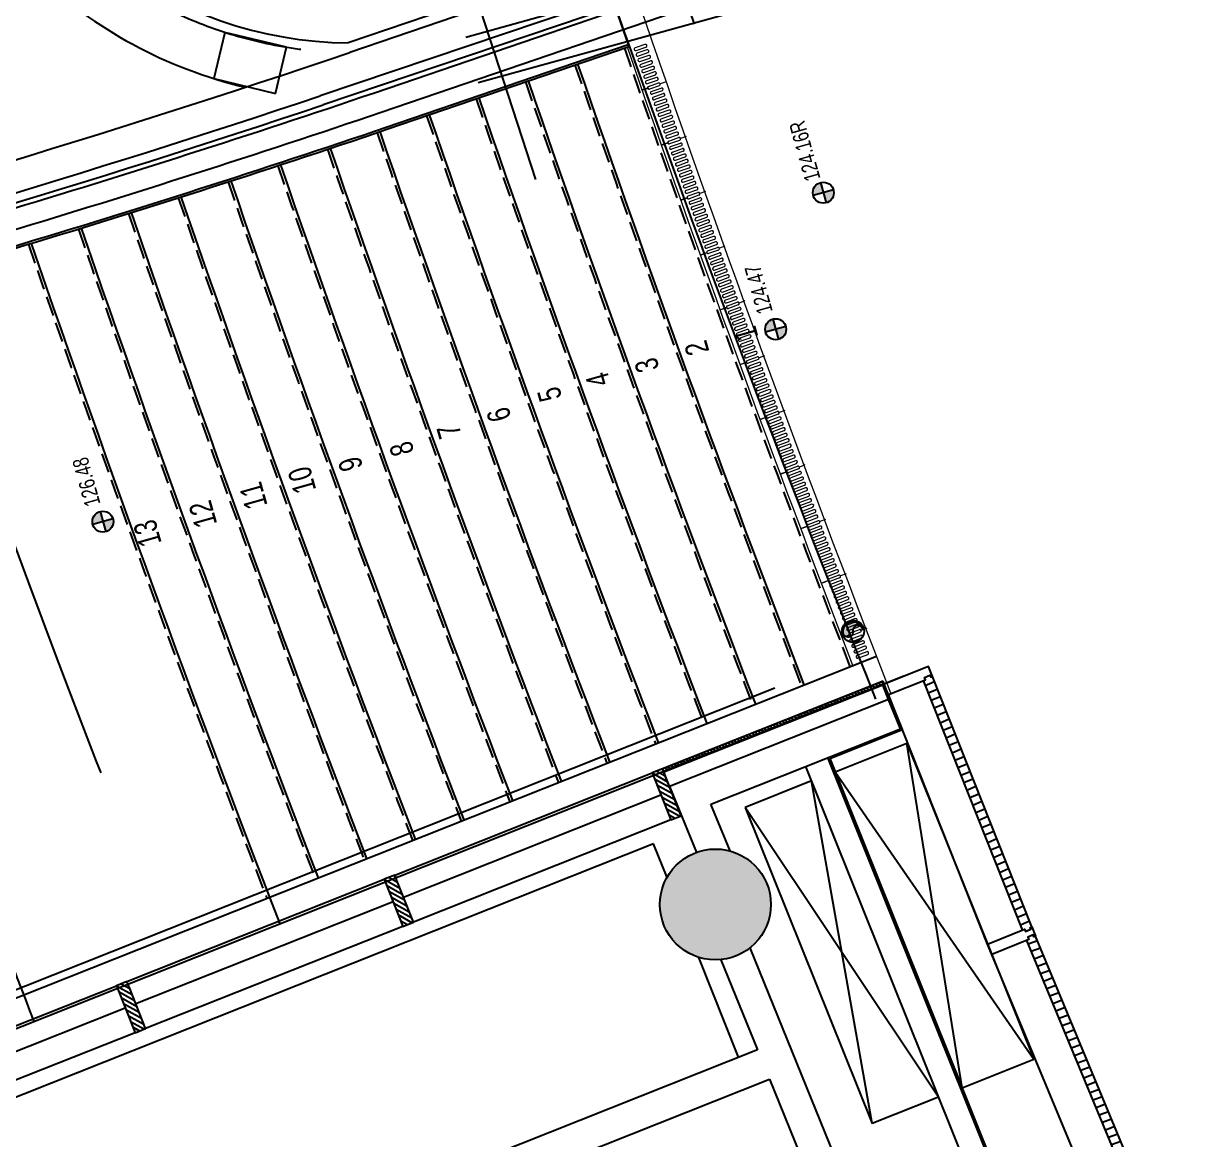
# Model space of a CAD drawing. Header units: centimetres. Extents: x 139057 to 200038, y 34824 to 80516.
# Drawn here: x 173594 to 174327, y 60235 to 60940 of the extents above; entities that cross this region are included whole.
import ezdxf

# ---------------------------------------------------------------- set-up
doc = ezdxf.new("R2010")
doc.units = ezdxf.units.CM
doc.header["$LTSCALE"] = 100
for name, pattern in [('BASE118$0$BASE118MSC$0$CENTER', [50.800000000000004, 31.75, -6.35, 6.35, -6.35]), ('BASE130.50$0$HIDDEN', [9.524999999999999, 6.35, -3.175]), ('HIDDEN', [0.5, 0.25, -0.25]), ('HIDDEN2', [0.175, 0.125, -0.05])]:
    doc.linetypes.add(name, pattern=pattern)
doc.layers.get('0').update_dxf_attribs({"lineweight": 0})
for name, color, linetype in [('0-XREF', 7, 'Continuous'), ('0.05', 57, 'Continuous'), ('0.10', 8, 'Continuous'), ('0.10 Intonaco', 8, 'Continuous'), ('0.15', 9, 'Continuous'), ('0.15 E1-E2_Serramenti', 9, 'Continuous'), ('0.20 Cementi Armati', 4, 'Continuous'), ('0.20 Murature', 50, 'Continuous'), ('0.20 Vetrate', 3, 'Continuous'), ('A-50-TESTI', 7, 'Continuous'), ('A-BALAUSTRA-CANALINA BICI', 1, 'Continuous'), ('A-COSTR', 1, 'Continuous'), ('A-GRID-IDEN', 252, 'Continuous'), ('A-MURI-P1', 8, 'HIDDEN2'), ('A-QUOTE ALTIMETRICHE', 1, 'Continuous'), ('A-SCALA', 1, 'Continuous'), ('A-SCALA-PEDATA-SOTTO', 2, 'HIDDEN2'), ('A_PROIEZ SOPRA', 253, 'HIDDEN'), ('A_PROIEZ SOTTO', 252, 'Continuous'), ('A_RIV_PIETRA', 3, 'Continuous'), ('ST-ANNO-quote', 2, 'Continuous')]:
    doc.layers.add(name, color=color, linetype=linetype)
doc.layers.add('410_STRUTTURE_001-AM_0', color=7, linetype='Continuous', lineweight=0)
doc.layers.add('L_canaline scale', color=7, linetype='Continuous', lineweight=0, true_color=0x5b5b5b)
doc.layers.add('M_FOROMETRIE', color=7, linetype='Continuous', true_color=0xfa05cd)
doc.styles.get("Standard").update_dxf_attribs({"font": 'arial.ttf'})

# ---------------------------------------------------------------- blocks, each defined once
blk = doc.blocks.new('carotatrice 140')
h = blk.add_hatch(color=256)
edge = h.paths.add_edge_path()
edge.add_arc((-0.1059836360490228, 0.0001875981688499451), 62.49999999570016, -90.20196108935022, 90.20196108935028, ccw=False)
edge.add_arc((-0.1084911930159088, -31.24999738774146), 31.25018571027872, 269.6006753158089, 449.8010872161902)
edge.add_arc((-0.1603714909131422, 31.24991349480542), 31.25032499402602, 89.89656760042521, 270.29403250654775, ccw=False)
edge.add_arc((-0.2151232830097673, 62.50019412387371), 0.1111659710214659, 180.2034860361724, 359.9966212421752, ccw=False)
blk.add_lwpolyline([(-0.326288552954793, 62.49979931861162, -1.003531113011555), (-0.326288552954793, -62.49942412227392, 1.001750454913192), (-6.724148988723755e-07, 0, -1.003474564946119), (-0.103957312181592, 62.50018756836653, -0.9981963915986242)], format="xyb", close=True)
blk.add_circle((-0.1059836354106665, 0.0001875832676887512), 70)
blk = doc.blocks.new('canalina scale')
at = {"layer": 'L_canaline scale'}
for points in [[(-0.01618929952383768, -39.52620810829103), (0, 0)], [(-9.250910729169867, -114.7603216171265), (-9.223864287137994, -48.72634356282651)], [(9.183946155011645, -48.73388310149312), (9.156899712979772, -114.7678611557931)], [(27.59175660461186, -48.74142264202238), (27.56471016257999, -114.7754006963223)], [(45.97252061218021, -114.7829402312637), (45.99956705421209, -48.74896217882634)], [(64.40737749636172, -48.75650172121824), (64.38033105432986, -114.7904797755182)], [(82.78814150393008, -114.7980193141848), (82.81518794596194, -48.76404126174749)], [(101.2229983881116, -48.77158080041411), (101.1959519535303, -114.8055588509888)], [(119.6037623956799, -114.8130983933807), (119.6308088451624, -48.77912033721807)], [(138.038619287312, -48.78665987960997), (138.0115728452801, -114.8206379339099)], [(156.4193832874298, -114.8281774744392), (156.4464297294617, -48.79419941827658)], [(174.8542401790619, -48.8017389532179), (174.82719373703, -114.8357170093805)], [(193.2350041791796, -114.843256553635), (193.2620506286621, -48.80927849374715)], [(211.6698610708117, -48.81681803613905), (211.6428146287799, -114.8507960923016)], [(230.0506250709295, -114.8583356291056), (230.0776715129614, -48.82435757666831)], [(248.4854819625616, -48.83189711160962), (248.4584355205297, -114.8658751677722)], [(266.8662459626794, -114.8734147120268), (266.8932924121618, -48.83943665213888)], [(285.2740564122796, -114.8809542506934), (285.3011028543115, -48.84697619453078)], [(303.7089133039117, -48.85451573506003), (303.6818668618798, -114.8884937856347)], [(322.08967731148, -114.8960333243013), (322.1167237535119, -48.86205527000135)], [(340.5245342031121, -48.86959481053061), (340.4974877536297, -114.9035728685558)], [(366.5126821398735, -39.67633236944682), (366.5281558409333, -1.897233329713412)], [(-0.06624898314478984, -161.747095650062), (-0.05077527463438404, -123.9679966103286)]]:
    blk.add_lwpolyline(points, dxfattribs=at)
for centre, start, end in [((-0.01995906233788432, -48.73011333495378), 359.9765325365727, 179.9765325365727), ((36.79566182941198, -48.74519241042436), 359.9765325365727, 179.9765325365727), ((73.61128272116183, -48.76027149334551), 359.9765325365727, 179.9765325365727), ((110.4269036129117, -48.77535056881609), 359.9765325365727, 179.9765325365727), ((147.2425245046616, -48.79042964801195), 359.9765325365727, 179.9765325365727), ((184.058145403862, -48.80550872534517), 359.9765325365727, 179.9765325365727), ((220.8737662956119, -48.82058780454103), 359.9765325365727, 179.9765325365727), ((257.6893871873617, -48.8356668837369), 359.9765325365727, 179.9765325365727), ((294.5050080791116, -48.85074596293276), 359.9765325365727, 179.9765325365727), ((331.3206289708614, -48.86582504212863), 359.9765325365727, 179.9765325365727), ((-0.0470055043697568, -114.7640913855284), 179.9765325365727, 359.9765325365727), ((36.7686153873801, -114.7791704647243), 179.9765325365727, 359.9765325365727), ((73.58423627912997, -114.7942495439202), 179.9765325365727, 359.9765325365727), ((110.3998571708798, -114.809328623116), 179.9765325365727, 359.9765325365727), ((147.2154780626297, -114.8244077023119), 179.9765325365727, 359.9765325365727), ((184.0310989618301, -114.8394867815078), 179.9765325365727, 359.9765325365727), ((220.84671985358, -114.8545658607036), 179.9765325365727, 359.9765325365727), ((257.6623407453299, -114.8696449398995), 179.9765325365727, 359.9765325365727), ((294.4779616370797, -114.8847240172327), 179.9765325365727, 359.9765325365727), ((331.293582521379, -114.8998030964286), 179.9765325365727, 359.9765325365727)]:
    blk.add_arc(centre, 9.203905995213425, start, end, dxfattribs=at)
blk = doc.blocks.new('qqp')
at = {"linetype": 'ByBlock'}
h = blk.add_hatch(color=0, dxfattribs=at)
h.paths.add_polyline_path([(0.3315280439564958, 0, 0.414213562373095), (0, 0.3315280439564958), (0, 0)])
h.paths.add_polyline_path([(0, 0), (-0.3315280439564958, 0, 0.414213562373095), (0, -0.3315280439564958)])
at = {"color": 0, "linetype": 'ByBlock', "lineweight": -3}
for p, q in [((0.3315280439564958, 0), (-0.3315280439564958, 0)), ((0, -0.3315280439564958), (0, 0.3315280439564958))]:
    blk.add_line(p, q, dxfattribs=at)
blk.add_circle((0, 0), 0.3315280439564958, dxfattribs=at)
blk = doc.blocks.new('SCALA_E1_E2')
at = {"color": 1, "linetype": 'Continuous', "ltscale": 10, "elevation": -4.085879412585322e-10}
blk.add_lwpolyline([(14896782.22942747, 36646870.79241511), (14897051.33690756, 36646885.88075538)], dxfattribs=at)
at = {"layer": 'A-BALAUSTRA-CANALINA BICI', "color": 1, "linetype": 'Continuous', "ltscale": 10}
for p, q in [((14891739.62327963, 36653391.32932927), (14892489.02980554, 36646273.38464767)), ((14891920.44301213, 36653392.99287745), (14892656.10726155, 36646405.57383236))]:
    blk.add_line(p, q, dxfattribs=at)
at = {"layer": 'A-BALAUSTRA-CANALINA BICI', "color": 1, "linetype": 'Continuous', "ltscale": 10, "elevation": -0.9999999999982679}
for points in [[(14896598.89250774, 36653436.03478488, 0.01749670258433129), (14896691.85204045, 36648482.7146306), (14896782.22942747, 36646870.79241511)], [(14896612.8964414, 36653436.16362158, 0.01749790444718006), (14896705.83097036, 36648483.48259412), (14896796.20747381, 36646871.57613736)], [(14896712.92459766, 36653437.0838843, 0.01750650318801326), (14896805.6804721, 36648488.96800412), (14896920.51488156, 36646440.84355813)], [(14896842.96133482, 36653438.28022707, 0.01751771844706456), (14896935.48483139, 36648496.0989115), (14897025.84680651, 36646884.4515743)]]:
    blk.add_lwpolyline(points, format="xyb", dxfattribs=at)
at = {"layer": 'A-COSTR', "linetype": 'BASE130.50$0$HIDDEN', "ltscale": 10}
blk.add_line((14891970.67071558, 36653393.45497417), (14892694.7598723, 36646515.97741843), dxfattribs=at)
at = {"layer": 'A-GRID-IDEN', "linetype": 'BASE118$0$BASE118MSC$0$CENTER', "ltscale": 10}
blk.add_line((14896133.25505649, 36647664.04210252), (14903140.53635233, 36647950.22914216), dxfattribs=at)
at = {"layer": 'A-MURI-P1', "linetype": 'BASE130.50$0$HIDDEN', "ltscale": 10}
blk.add_lwpolyline([(14897099.94533556, 36649099.57075096), (14897361.71994492, 36648953.03047013), (14897557.106986, 36649302.06328259), (14897295.33237665, 36649448.60356341)], close=True, dxfattribs=at)
at = {"layer": 'A-SCALA', "linetype": 'Continuous', "ltscale": 10}
for points in [[(14891870.64620524, 36652146.8593329, -0.009855114232184005), (14896599.71008552, 36652510.22082593)], [(14892045.51063467, 36650485.97796559, -0.00963438742823213), (14896604.40113519, 36650837.73952097)], [(14892259.25259968, 36650174.94256908, -0.009223662566515094), (14896611.93008163, 36650507.62331807)], [(14892293.80717311, 36649846.73947272, -0.009195311015470992), (14896620.99689057, 36650177.59516738)], [(14892328.3617566, 36649518.53628094, -0.009170072060189993), (14896631.60090917, 36649847.65541705)], [(14892362.91635021, 36649190.33299292, -0.009147970808691447), (14896643.74158029, 36649517.80436419)], [(14892397.47095405, 36648862.12960783, -0.009129032852886413), (14896657.4184436, 36649188.04225427)], [(14892432.0255682, 36648533.92612489, -0.009113284278235623), (14896672.63113684, 36648858.36928049)], [(14892466.58019272, 36648205.72254323, -0.009100751673175237), (14896689.37939709, 36648528.78558309)], [(14892501.13482774, 36647877.51886202, -0.009091615274468126), (14896707.73400312, 36648199.29537932)], [(14892535.68947333, 36647549.31508041, -0.00908268412334316), (14896726.20749905, 36647869.81209306)], [(14892570.24412956, 36647221.11119754, -0.00907370187428116), (14896744.68099522, 36647540.32880244)], [(14892604.79879657, 36646892.90721253, -0.009064668087426791), (14896763.15449163, 36647210.8455074)]]:
    blk.add_lwpolyline(points, format="xyb", dxfattribs=at)
blk.add_lwpolyline([(14896806.68739987, 36646434.4160906), (14897081.25616724, 36646449.81063477)], dxfattribs=at)
at = {"layer": 'A-SCALA-PEDATA-SOTTO', "ltscale": 10}
for points in [[(14892222.80570991, 36650523.05584706, -0.009255102080459463), (14896603.24700257, 36650857.70619264, -0.009255102080459463)], [(14892257.36083641, 36650194.85289885, -0.009223662566526972), (14896610.77400289, 36650527.58987716, -0.009223662566526972)], [(14892291.91597604, 36649866.64985628, -0.009195311015462008), (14896619.83911548, 36650197.56162819, -0.009195311015462008)], [(14892326.47112888, 36649538.44671857, -0.00917007206018691), (14896630.44168947, 36649867.62179403, -0.00917007206018691)], [(14892361.02629505, 36649210.24348491, -0.009147970808710786), (14896642.58116979, 36649537.77067199, -0.009147970808710786)], [(14892395.5814747, 36648882.04015448, -0.009129032852883835), (14896656.25709816, 36649208.00850772, -0.009129032852883835)], [(14892430.13666789, 36648553.83672648, -0.009113284278235458), (14896671.46911442, 36648878.33549456, -0.009113284278235458)], [(14892464.69187475, 36648225.63320006, -0.009100751673193859), (14896688.2169578, 36648548.75177288, -0.009100751673193859)], [(14892499.24709543, 36647897.42957439, -0.009091615274490894), (14896706.57142151, 36648219.26156083, -0.009091615274490894)], [(14892533.80233001, 36647569.22584861, -0.009082684123355032), (14896725.04479485, 36647889.77826744, -0.009082684123355032)], [(14892568.35757861, 36647241.02202187, -0.00907370187429161), (14896743.51816773, 36647560.29496963, -0.00907370187429161)], [(14892602.9128414, 36646912.8180933, -0.009064668087427438), (14896761.99154014, 36647230.81166737, -0.009064668087427438)], [(14892637.46811845, 36646584.61406202, -0.00905558231805829), (14896780.46491211, 36646901.32836061, -0.00905558231805829)]]:
    blk.add_lwpolyline(points, format="xyb", dxfattribs=at)
at = {"layer": 'A_PROIEZ SOPRA', "linetype": 'BASE130.50$0$HIDDEN', "ltscale": 10}
for centre, radius, start, end in [((14903657.12042994, 36543242.2379714), 108575.0800231003, 92.13998682476965, 96.21389974565538), ((14903657.12042997, 36543242.23797139), 103853.9291908173, 93.36800585501459, 96.22468534104289)]:
    blk.add_arc(centre, radius, start, end, dxfattribs=at)
at = {"layer": 'A_PROIEZ SOTTO', "linetype": 'BASE130.50$0$HIDDEN', "ltscale": 10}
for p, q in [((14897130.89259837, 36646516.46360448), (14897008.75563454, 36648832.52951546)), ((14897336.79332259, 36646527.99946385), (14897221.88313491, 36648577.47544891)), ((14896813.67935201, 36645847.4057203), (14896818.01650437, 36647849.01810676)), ((14897118.00959385, 36647845.49729864), (14897113.73056437, 36645869.02899466))]:
    blk.add_line(p, q, dxfattribs=at)
for centre, radius, start, end in [((14967402.79545569, 36652295.86768111), 70479.18525061435, 179.0705668661328, 182.816641647077), ((14967402.79545569, 36652295.86768111), 70279.34899362874, 179.0664243577131, 183.0331633541221), ((14899748.45336766, 36647845.57565231), 2930.44377496567, 32.6176130933373, 150.874995132367), ((14899748.45336766, 36647845.57565231), 2630.44377496567, 18.76373717065815, 163.8446934458029)]:
    blk.add_arc(centre, radius, start, end, dxfattribs=at)
at = {"layer": 'A_RIV_PIETRA'}
for p, q in [((14897074.14169119, 36646453.27057696), (14896948.8388893, 36648829.36982587)), ((14897400.07812754, 36646471.09418105), (14897282.36551557, 36648570.55269051))]:
    blk.add_line(p, q, dxfattribs=at)
for centre, radius, start, end in [((14967402.79545569, 36652295.86768111), 70539.18525061435, 179.0718060539537, 182.816641647077), ((14899748.45336766, 36647845.57565231), 2570.44377496567, 18.96599387345778, 163.6177927959278)]:
    blk.add_arc(centre, radius, start, end, dxfattribs=at)
at = {"layer": 'L_canaline scale'}
for points in [[(14892639.36159196, 36646564.71549552, -0.009055582318065605), (14896781.63610584, 36646881.37457892)], [(14892407.24315382, 36646381.75023099, -0.01018415518558442), (14897059.19041174, 36646736.95586985, -0.009556982626258242)]]:
    blk.add_lwpolyline(points, format="xyb", dxfattribs=at)
for points in [[(14896492.85564424, 36646753.44228128), (14896488.8581148, 36646819.35515367)], [(14896497.4879591, 36646829.09936009), (14896495.50359561, 36646861.818343)], [(14896507.23216551, 36646820.4695158), (14896511.22969494, 36646754.5566434)], [(14896525.60621622, 36646821.58387791), (14896529.60374565, 36646755.67100552)], [(14896547.97779636, 36646756.78536765), (14896543.98026692, 36646822.69824004)], [(14896562.35431763, 36646823.81260217), (14896566.35184706, 36646757.89972977)], [(14896584.72589777, 36646759.01409189), (14896580.72836834, 36646824.92696428)], [(14896599.10241904, 36646826.04132641), (14896603.09994848, 36646760.12845401)], [(14896621.47399918, 36646761.24281614), (14896617.47646976, 36646827.15568854)], [(14896635.85052046, 36646828.27005065), (14896639.84804989, 36646762.35717826)], [(14896658.2221006, 36646763.47154038), (14896654.22457116, 36646829.38441278)], [(14896672.59862187, 36646830.4987749), (14896676.5961513, 36646764.5859025)], [(14896694.97020199, 36646765.70026463), (14896690.97267258, 36646831.61313702)], [(14896709.34672328, 36646832.72749915), (14896713.3442527, 36646766.81462675)], [(14896731.71830341, 36646767.92898887), (14896727.72077397, 36646833.84186126)], [(14896746.09482468, 36646834.95622339), (14896750.09235411, 36646769.043351)], [(14896768.46640482, 36646770.15771311), (14896764.4688754, 36646836.07058552)], [(14896504.58421413, 36646712.09345406), (14896502.59985065, 36646744.81243698)], [(14892674.90215171, 36646521.68810583), (14892681.05876207, 36646455.94175126)], [(14892699.38639379, 36646457.65798464), (14892693.22978345, 36646523.4043392)], [(14892711.5574152, 36646525.12057257), (14892717.71402555, 36646459.37421801)], [(14892736.04165729, 36646461.09045136), (14892729.88504694, 36646526.83680592)], [(14892754.36928903, 36646462.80668473), (14892748.21267868, 36646528.5530393)], [(14892766.54031042, 36646530.26927266), (14892772.69692078, 36646464.5229181)], [(14892791.02455253, 36646466.23915146), (14892784.86794216, 36646531.98550603)], [(14892803.19557392, 36646533.7017394), (14892809.35218426, 36646467.95538484)]]:
    blk.add_lwpolyline(points, dxfattribs=at)
for centre, radius, start, end in [((14896498.04514016, 36646819.91233474), 9.203905995213423, 3.470662963096369, 183.4706629630964), ((14896534.79324157, 36646822.14105898), 9.203905995213423, 3.470662963096369, 183.4706629630964), ((14896571.54134298, 36646824.36978322), 9.203905995213423, 3.470662963096369, 183.4706629630964), ((14896608.2894444, 36646826.59850748), 9.203905995213423, 3.470662963096369, 183.4706629630964), ((14896645.03754581, 36646828.82723171), 9.203905995213423, 3.470662963096369, 183.4706629630964), ((14896681.78564722, 36646831.05595596), 9.203905995213423, 3.470662963096369, 183.4706629630964), ((14896718.53374864, 36646833.28468021), 9.203905995213423, 3.470662963096369, 183.4706629630964), ((14896755.28185005, 36646835.51340445), 9.203905995213423, 3.470662963096369, 183.4706629630964), ((14896502.04266959, 36646753.99946234), 9.203905995213423, 183.4706629630964, 3.470662963096369), ((14896538.790771, 36646756.22818659), 9.203905995213423, 183.4706629630964, 3.470662963096369), ((14896575.53887242, 36646758.45691083), 9.203905995213423, 183.4706629630964, 3.470662963096369), ((14896612.28697383, 36646760.68563507), 9.203905995213423, 183.4706629630964, 3.470662963096369), ((14896649.03507523, 36646762.91435932), 9.203905995213423, 183.4706629630964, 3.470662963096369), ((14896685.78317665, 36646765.14308357), 9.203905995213423, 183.4706629630964, 3.470662963096369), ((14896722.53127805, 36646767.37180781), 9.203905995213423, 183.4706629630964, 3.470662963096369), ((14896759.27937947, 36646769.60053205), 9.203905995213423, 183.4706629630964, 3.470662963096369), ((14892684.06596758, 36646522.54622252), 9.203905995213425, 5.349682469042821, 185.3496824690428), ((14892720.72123107, 36646525.97868925), 9.203905995213425, 5.349682469042821, 185.3496824690428), ((14892757.37649455, 36646529.41115598), 9.203905995213425, 5.349682469042821, 185.3496824690428), ((14892794.03175803, 36646532.84362271), 9.203905995213425, 5.349682469042821, 185.3496824690428), ((14892690.22257794, 36646456.79986796), 9.203905995213425, 185.3496824690428, 5.349682469042821), ((14892726.87784142, 36646460.23233469), 9.203905995213425, 185.3496824690428, 5.349682469042821), ((14892763.53310491, 36646463.66480141), 9.203905995213425, 185.3496824690428, 5.349682469042821), ((14892800.18836839, 36646467.09726814), 9.203905995213425, 185.3496824690428, 5.349682469042821)]:
    blk.add_arc(centre, radius, start, end, dxfattribs=at)
at = {"layer": 'A-QUOTE ALTIMETRICHE', "xscale": 200, "yscale": 200, "zscale": 200}
for p in [(14894791.01722221, 36650877.782448), (14894814.24393303, 36646461.33435974), (14895563.0489152, 36645938.97171496)]:
    blk.add_blockref('qqp', p, dxfattribs=at)
at = {"layer": 'L_canaline scale'}
for p, rotation in [((14895393.90562239, 36646789.14050873), 4.055096203417413), ((14895761.02615107, 36646814.56485195), 3.868107671693183), ((14896128.2276986, 36646838.79093886), 3.681119080935585), ((14894293.06924654, 36646705.68071289), 4.616062611134264), ((14894659.92326135, 36646734.69814927), 4.429073717461221), ((14895026.87002274, 36646762.51817999), 4.242084891317704), ((14893559.65508484, 36646644.05487213), 4.990039909034424), ((14893926.3118856, 36646675.4661799), 4.803051367609912), ((14892826.65878356, 36646577.64328318), 5.364017446914902), ((14893193.10274946, 36646611.44712412), 5.177028642058603)]:
    blk.add_blockref('canalina scale', p, dxfattribs=dict(at, rotation=rotation))
at = {"layer": 'M_FOROMETRIE', "rotation": 354.3441283156231}
blk.add_blockref('carotatrice 140', (14892846.6310245, 36646506.07955857), dxfattribs=at)
at = {"layer": 'A-50-TESTI', "char_height": 144, "width": 6247.32334867537, "attachment_point": 1}
for s, insert in [('{\\fSwis721 LtCn BT|b0|i0|c0|p34;13}', (14894560.99170847, 36650699.54330658)), ('{\\fSwis721 LtCn BT|b0|i0|c0|p34;12}', (14894582.77220779, 36650329.54413575)), ('{\\fSwis721 LtCn BT|b0|i0|c0|p34;11}', (14894609.39699643, 36649991.83897378)), ('{\\fSwis721 LtCn BT|b0|i0|c0|p34;10}', (14894621.40916779, 36649669.45981035)), ('{\\fSwis721 LtCn BT|b0|i0|c0|p34;9}', (14894678.14337374, 36649347.86018683)), ('{\\fSwis721 LtCn BT|b0|i0|c0|p34;8}', (14894683.38681799, 36649010.2253145)), ('{\\fSwis721 LtCn BT|b0|i0|c0|p34;7}', (14894709.55817814, 36648692.62652431)), ('{\\fSwis721 LtCn BT|b0|i0|c0|p34;6}', (14894725.26502633, 36648361.57339407)), ('{\\fSwis721 LtCn BT|b0|i0|c0|p34;5}', (14894763.1009664, 36648019.05345403)), ('{\\fSwis721 LtCn BT|b0|i0|c0|p34;4}', (14894769.32530559, 36647699.71701206)), ('{\\fSwis721 LtCn BT|b0|i0|c0|p34;3}', (14894773.94442766, 36647378.11410028)), ('{\\fSwis721 LtCn BT|b0|i0|c0|p34;2}', (14894792.94987116, 36647045.11052907)), ('{\\fSwis721 LtCn BT|b0|i0|c0|p34;1}', (14894796.34989817, 36646722.44331197))]:
    blk.add_mtext(s, dxfattribs=dict(at, insert=insert))
at = {"layer": 'A-QUOTE ALTIMETRICHE', "char_height": 100, "width": 1735.36759685427, "attachment_point": 1}
for s, insert in [('{\\fSwis721 LtCn BT|b0|i0|c0|p34;   126.48}', (14894817.87941239, 36650960.67459831)), ('{\\fSwis721 LtCn BT|b0|i0|c0|p34;   124.47}', (14894842.48154772, 36646547.38938913)), ('{\\fSwis721 LtCn BT|b0|i0|c0|p34;   124.16R}', (14895568.32210023, 36646031.07225055))]:
    blk.add_mtext(s, dxfattribs=dict(at, insert=insert))

msp = doc.modelspace()

# ---------------------------------------------------------------- hatches: boundary and pattern name
at = {"layer": '0.05', "ltscale": 50}
h = msp.add_hatch(dxfattribs=at)
h.set_pattern_fill('ANSI31', color=256, scale=0.5, angle=105.66, style=0)
h.set_pattern_definition([(150.66, (4104738.345010559, -384253.9906412198), (-0.7778609532352261, -1.383867257879883), [])])
h.paths.add_polyline_path([(173997.7154859366, 60469.40800519448), (173998.4539431246, 60467.54932797861), (174136.7004270802, 60522.47500778895), (174137.6299472774, 60522.8437748791), (174136.8913069746, 60524.70291298789)])
h = msp.add_hatch(dxfattribs=at)
h.set_pattern_fill('ANSI31', color=256, scale=1.6, angle=337.66, style=0)
h.set_pattern_definition([(22.65999999999999, (173723.2262088606, 66927.63620313419), (-1.95713042786103, 4.687860971524273), [])])
h.paths.add_polyline_path([(174168.0206767997, 60527.60159103733), (174167.0044598473, 60527.19784545314), (174166.5170490058, 60528.42464566392), (174163.1249630885, 60527.07696129542), (174163.7231425109, 60525.57135950935), (174162.3695140692, 60525.03355948788), (174224.8791122554, 60367.64606031936), (174226.2262569504, 60368.19388376337), (174226.836539392, 60366.69314704251), (174230.217664423, 60368.06809923214), (174229.7203917509, 60369.29093526465), (174230.7333249903, 60369.70284986657)])
h = msp.add_hatch(dxfattribs=at)
h.set_pattern_fill('ANSI31', color=256, scale=0.8, angle=105.66, style=0)
h.set_pattern_definition([(150.66, (4104738.345010559, -384253.9906412198), (-1.244577525176362, -2.214187612607812), [])])
h.paths.add_polyline_path([(173991.1169286432, 60466.78610850286), (173991.5207121508, 60465.76990661931), (173992.8685231159, 60462.37787100834), (174002.9165243829, 60437.09006838661), (174009.5147306441, 60439.7118376584), (174002.1333509671, 60458.28855430496), (174002.1299204143, 60458.29699032915), (173998.4539431246, 60467.54932797861), (173998.1309024194, 60468.36241289389), (173997.7154859366, 60469.40800519448)])
h = msp.add_hatch(dxfattribs=at)
h.set_pattern_fill('ANSI31', color=256, scale=0.8, angle=105.66, style=0)
h.set_pattern_definition([(150.66, (4104569.337659637, -384321.1451199336), (-1.244577525176362, -2.214187612607812), [])])
h.paths.add_polyline_path([(173822.109577716, 60399.63162978899), (173822.5133612255, 60398.61542790544), (173823.8611721905, 60395.22339229447), (173833.9091734557, 60369.93558966529), (173840.5073797168, 60372.55735894453), (173833.1260000399, 60391.13407559109), (173833.1225694871, 60391.14251161527), (173829.4465921993, 60400.39484926474), (173829.1235514941, 60401.20793418002), (173828.7081350113, 60402.25352648061)])
h = msp.add_hatch(dxfattribs=at)
h.set_pattern_fill('ANSI31', color=256, scale=1.6, angle=335.66, style=0)
h.set_pattern_definition([(20.65999999999996, (173723.2262088606, 66927.63620313419), (-1.792334208366775, 4.753308120195686), [])])
h.paths.add_polyline_path([(174233.1818699824, 60363.68166830551), (174232.1689367449, 60363.26975370359), (174231.6716640728, 60364.4925897361), (174228.2905390399, 60363.11763754648), (174228.9008214815, 60361.61690082562), (174227.5536416402, 60361.0690630914), (174294.0038221242, 60201.34284693163), (174295.3420482898, 60201.91220659923), (174295.9763058244, 60200.42144412708), (174299.3349590997, 60201.85041164768), (174298.8181509512, 60203.06512042296), (174299.8243519968, 60203.49321718675)])
h = msp.add_hatch(dxfattribs=at)
h.set_pattern_fill('ANSI31', color=256, scale=0.8, angle=105.66, style=0)
h.set_pattern_definition([(150.66, (4104400.330277162, -384388.2995192243), (-1.244577525176362, -2.214187612607812), [])])
h.paths.add_polyline_path([(173653.1021952467, 60332.47723049831), (173653.5059787544, 60331.46102862221), (173654.8537897194, 60328.06899300378), (173664.9017909864, 60302.78119038206), (173671.4999972476, 60305.40295965385), (173664.1186175706, 60323.97967630041), (173664.1151870178, 60323.98811232459), (173660.4392097282, 60333.24044998151), (173660.116169023, 60334.05353488934), (173659.7007525401, 60335.09912718993)])
at = {"layer": '410_STRUTTURE_001-AM_0'}
h = msp.add_hatch(color=256, dxfattribs=at)
h.paths.add_polyline_path([(173097.3597190237, 66917.94424411071, 1), (173132.3597190237, 66917.94424411071, 1)])
h.paths.add_polyline_path([(172464.0278316519, 67114.31689942045), (172425.2407945941, 67124.09267337037), (172393.4695292661, 66998.03480293018), (172432.2565663221, 66988.25902898771)])
h.paths.add_polyline_path([(172268.7627634505, 66557.0875554101), (172239.6106112773, 66564.1693647669), (172225.4469925767, 66505.86506042046), (172254.5991447499, 66498.7832510711)])
h.paths.add_polyline_path([(171904.4153998984, 66525.13660018308, 1), (171974.4153998984, 66525.13660018308, 1)])
h.paths.add_polyline_path([(171852.1739725998, 66563.613365093), (171803.3583940106, 66574.43183480365), (171792.5399242999, 66525.6162562163), (171841.355502891, 66514.79778650565)])
h.paths.add_polyline_path([(171939.4722675221, 67132.43510292632), (171987.7863424743, 67119.56070347292), (172000.6607419295, 67167.8747784288), (171952.3466669755, 67180.7491778822)])
h.paths.add_polyline_path([(172118.755045435, 67125.68212919099, 1), (172048.755045435, 67125.68212919099, 1)])
h.paths.add_polyline_path([(171575.4020752242, 65289.1204673664), (171624.9607316019, 65282.49177383047), (171631.5894251397, 65332.05043021005), (171582.030768762, 65338.67912374598)])
h.paths.add_polyline_path([(171698.3442291195, 65301.53604114961, 1), (171768.3442291195, 65301.53604114961, 1)])
h.paths.add_polyline_path([(172000.85312024, 65311.96289384526), (171999.4899485378, 65287.00129923385), (172079.3920958998, 65282.69570370924), (172080.7372251569, 65307.65827054691)])
h.paths.add_polyline_path([(172504.8985963861, 65260.35914362383, 1), (172469.8985963861, 65260.35914362383, 1)])
h.paths.add_polyline_path([(173206.6802780988, 65219.16983307314, 1), (173276.6802780988, 65219.16983307314, 1)])
h.paths.add_polyline_path([(173189.9447935472, 64670.8234884904, 1), (173259.9447935472, 64670.8234884904, 1)])
h.paths.add_polyline_path([(171897.3524127068, 64618.34626780611), (171927.326457637, 64617.09861061138), (171929.8132949347, 64677.04705272776), (171899.8392500045, 64678.29470992249)])
h.paths.add_polyline_path([(171707.5735444153, 64680.86396315855, 1), (171637.5735444153, 64680.86396315855, 1)])
h.paths.add_polyline_path([(171506.142188274, 64661.20356748414), (171555.9392036131, 64656.70276053411), (171560.4400105687, 64706.49977587324), (171510.6429952277, 64711.00058283073)])
h.paths.add_polyline_path([(171463.9049486393, 64032.07795883876), (171513.8628991755, 64030.0277934016), (171515.9130646071, 64079.98574394148), (171465.9551140709, 64082.0359093712)])
h.paths.add_polyline_path([(171511.6954636598, 63977.07735274148), (171513.7404157227, 64027.03551694912), (171463.7822515151, 64029.08046901387), (171461.7372994522, 63979.12230480623)])
h.paths.add_polyline_path([(171605.5459887484, 64055.92791824949, 1), (171675.5459887484, 64055.92791824949, 1)])
h.paths.add_polyline_path([(171905.9447454462, 64101.36842717391), (171880.9642293832, 64102.3559473471), (171877.6854318554, 64022.42307797235), (171902.6659479203, 64021.43555779171)])
h.paths.add_polyline_path([(173199.5859544488, 64122.30648230177, 1), (173269.5859544488, 64122.30648230177, 1)])
h.paths.add_polyline_path([(173235.5815770669, 63574.88579462629, 1), (173305.5815770669, 63574.88579462629, 1)])
h.paths.add_polyline_path([(172861.3538126039, 63523.01742986005), (172858.6470479245, 63552.89507074815), (172798.891766152, 63547.48154138934), (172801.5985308295, 63517.60390050125)])
h.paths.add_polyline_path([(172419.0581464382, 63501.44394651216, 1), (172489.0581464382, 63501.44394651216, 1)])
h.paths.add_polyline_path([(171880.4413315101, 63484.64360186618), (171855.4627520429, 63485.67895043802), (171852.0309130239, 63405.7525054903), (171877.009492491, 63404.71715691846)])
h.paths.add_polyline_path([(171602.6261898788, 63428.01032598477, 1), (171672.6261898788, 63428.01032598477, 1)])
h.paths.add_polyline_path([(171448.5199661913, 63390.69967883241), (171498.5195865413, 63390.50483290267), (171498.7144324692, 63440.50445325088), (171448.714812121, 63440.69929918063)])
h.paths.add_polyline_path([(171461.0238141814, 62750.09874701661), (171510.984733312, 62752.07524890613), (171509.0082314262, 62802.036168033), (171459.0473122975, 62800.05966615093)])
h.paths.add_polyline_path([(171629.1265570564, 62798.43110591334, 1), (171699.1265570564, 62798.43110591334, 1)])
h.paths.add_polyline_path([(171855.4706596421, 62863.53864889753), (171830.5112730233, 62864.96356943411), (171825.83289633, 62785.10039323729), (171850.7922829489, 62783.67547270071)])
h.paths.add_polyline_path([(172533.4495628538, 62914.12447109979, 1), (172463.4495628538, 62914.12447109979, 1)])
h.paths.add_polyline_path([(172926.5678030649, 62958.34697044802), (172922.4660834844, 62988.06524591309), (172863.0295325579, 62979.86180675191), (172867.1312521385, 62950.14353129428)])
h.paths.add_polyline_path([(173367.848414837, 63029.82835367483, 1), (173297.848414837, 63029.82835367483, 1)])
h.paths.add_polyline_path([(173386.24267285, 62488.3931721614, 1), (173456.24267285, 62488.3931721614, 1)])
h.paths.add_polyline_path([(172594.1182385056, 62403.89431955826), (172652.4836014627, 62417.80418680024), (172638.5737342151, 62476.16954975736), (172580.208371258, 62462.25968251538)])
h.paths.add_polyline_path([(171941.7560345145, 62169.41576395345), (171966.3008515878, 62174.16479898405), (171951.2206217578, 62252.73069991332), (171926.6758046827, 62247.98166488272)])
h.paths.add_polyline_path([(171685.3039133685, 62168.54042054874, 1), (171755.3039133685, 62168.54042054874, 1)])
h.paths.add_polyline_path([(171551.442291808, 62111.48003848058), (171547.286914826, 62161.30706771624), (171497.4598855941, 62157.15169073057), (171501.615262576, 62107.32466150236)])
h.paths.add_polyline_path([(171564.3336824613, 61513.0765124948), (171570.6717270022, 61463.47984737319), (171620.2683921257, 61469.81789191228), (171613.9303475829, 61519.4145570339)])
h.paths.add_polyline_path([(171635.855889632, 61377.34213758421), (171643.1053991994, 61348.23123565477), (171691.6235690775, 61360.31375160229), (171684.3740595119, 61389.42465353173)])
h.paths.add_polyline_path([(171771.3557679529, 61539.72320581388, 1), (171841.3557679529, 61539.72320581388, 1)])
h.paths.add_polyline_path([(172069.2127251948, 61642.89797815841), (172044.6679081196, 61638.14894312781), (172059.7481379533, 61559.58304219854), (172084.2929550285, 61564.33207722914)])
h.paths.add_polyline_path([(171984.3172691694, 61420.39193277222), (172013.7710192563, 61426.09075848919), (172004.272976291, 61475.18034169984), (171974.8192262916, 61469.48151590836)])
h.paths.add_polyline_path([(172512.4951340767, 61527.42541616571), (172483.041384135, 61521.72659047109), (172492.5394269569, 61472.63700723064), (172521.9931769004, 61478.33583292526)])
h.paths.add_polyline_path([(172945.8367602812, 61590.26478228879), (172938.8818266509, 61619.4474637599), (172890.2440241898, 61607.85590771001), (172897.1989578219, 61578.67322623145)])
h.paths.add_polyline_path([(173500.5596211391, 61951.83399852526, 1), (173570.5596211391, 61951.83399852526, 1)])
h.paths.add_polyline_path([(173059.6497329368, 61182.920018682), (173051.0995533845, 61211.67579078835), (173003.1732665362, 61197.42549153578), (173011.7234460922, 61168.66971942943)])
h.paths.add_polyline_path([(172597.9666336911, 61085.67543613326), (172568.5128837494, 61079.97661043864), (172578.0109266589, 61030.88702713114), (172607.4646765298, 61036.58585281086)])
h.paths.add_polyline_path([(172067.6832129309, 60879.09528737676), (172097.1369629434, 60884.79411308628), (172087.6389199799, 60933.88369629693), (172058.1851700532, 60928.18487052035)])
h.paths.add_polyline_path([(171730.990910432, 60780.44430969816), (171780.2306723675, 60789.13026643705), (171771.5447156249, 60838.37002837074), (171722.3049536912, 60829.68407163185)])
h.paths.add_polyline_path([(171678.7967627874, 60771.2371955083), (171728.0365247229, 60779.92315225464), (171719.3505679803, 60829.16291418832), (171670.1108060466, 60820.47695744943)])
h.paths.add_polyline_path([(171771.4710482309, 60289.02154620898), (171781.9568795288, 60240.13343577993), (171830.8449899653, 60250.61926707786), (171820.3591586674, 60299.50737751436)])
h.paths.add_polyline_path([(171833.7782765949, 60251.2484169395), (171882.6663870314, 60261.73424823743), (171872.1805557316, 60310.62235867393), (171823.292445297, 60300.13652737599)])
h.paths.add_polyline_path([(172186.651190898, 60419.59954518241), (172157.1974408986, 60413.90071938348), (172166.6954838639, 60364.81113617283), (172196.1492337181, 60370.50996194196)])
h.paths.add_polyline_path([(172673.1438398255, 60539.2031011225), (172702.5975897523, 60544.90192690652), (172693.0995467702, 60593.99151019913), (172663.6457969869, 60588.29268445235)])
h.paths.add_polyline_path([(173205.4018225936, 60730.57644591641), (173195.6343868511, 60758.94186851543), (173148.358682525, 60742.66280894887), (173158.1261182638, 60714.29738635731)])
h.paths.add_polyline_path([(173311.7491003243, 60296.96382641208), (173358.2153403653, 60315.42699343127), (173347.137440153, 60343.3067374618), (173300.6712001121, 60324.84357043517)])
h.paths.add_polyline_path([(172771.8496829482, 60186.98156227332), (172742.3959330904, 60181.2827365042), (172751.8939759122, 60132.1931532712), (172781.3477257869, 60137.89197895092)])
h.paths.add_polyline_path([(172312.3601928378, 59877.55822356951), (172282.9064430544, 59871.85939782274), (172292.4044858931, 59822.76981449288), (172321.884768034, 59828.47377383125)])
h.paths.add_polyline_path([(173368.3424580289, 59347.78036966336), (173346.1866575951, 59403.53985770953), (173290.4204213457, 59381.40104801369), (173312.565977682, 59325.61781741094)])
h.paths.add_polyline_path([(174210.8866138241, 59878.92060211462, 1), (174280.8866138241, 59878.92060211462, 1)])
h.paths.add_polyline_path([(174066.1101680087, 60383.73236601961, 1), (173996.1101680087, 60383.73236601961, 1)])
h.paths.add_polyline_path([(173620.8625190525, 58923.47487779122, 1), (173550.8625190525, 58923.47487779122, 1)])
h.paths.add_polyline_path([(173884.8626483927, 58386.57705112707, 1), (173814.8626483927, 58386.57705112707, 1)])
h.paths.add_polyline_path([(174449.679906516, 59385.01524731678, 1), (174519.679906516, 59385.01524731678, 1)])
h.paths.add_polyline_path([(174781.9382740749, 58903.15787578535, 1), (174711.9382740749, 58903.15787578535, 1)])
h.paths.add_polyline_path([(175067.0543283118, 58434.46445804995, 1), (174997.0543283118, 58434.46445804995, 1)])
h.paths.add_polyline_path([(175304.3681970151, 57980.01926582467, 1), (175374.3681970151, 57980.01926582467, 1)])
h.paths.add_polyline_path([(175703.1726928732, 57540.86822194767, 1), (175633.1726928732, 57540.86822194767, 1)])
h.paths.add_polyline_path([(175196.3066666542, 56374.69601551604, 1), (175126.3066666542, 56374.69601551604, 1)])
h.paths.add_polyline_path([(176052.7046627315, 57118.0307950021, 1), (175982.7046627315, 57118.0307950021, 1)])
h.paths.add_polyline_path([(176488.7404525323, 56567.51888409418, 1), (176418.7404525323, 56567.51888409418, 1)])
h.paths.add_polyline_path([(176794.7795240084, 55975.90142373901, 1), (176864.7795240084, 55975.90142373901, 1)])
h.paths.add_polyline_path([(175491.6263574237, 55908.34433579606, 1), (175561.6263574237, 55908.34433579606, 1)])
h.paths.add_polyline_path([(177107.5290063886, 55348.51975185585, 1), (177177.5290063886, 55348.51975185585, 1)])
h.paths.add_polyline_path([(177367.6740656426, 55079.57794956279), (177360.9805902044, 55098.42463061374), (177342.1339091571, 55091.7311551736), (177348.8273845973, 55072.88447412264)])
h.paths.add_polyline_path([(177392.9484938445, 55032.33129068625), (177376.2148077065, 55079.44799313855), (177347.9447858917, 55069.40778133434), (177364.6784718191, 55022.29107880753)])
h.paths.add_polyline_path([(177483.4620507607, 54775.83300411862), (177493.5022625929, 54747.56298207652), (177540.6189660119, 54764.29666842681), (177530.5787541667, 54792.56669050616)])

# ---------------------------------------------------------------- linework, layer by layer
at = {"layer": '0.05'}
for p, q in [((174106.6176809544, 60467.41269436639, -3.49078922740606e-08), (174151.8583507544, 60485.59418735814, -3.490789227400469e-08)), ((174151.8583507544, 60485.59418735814, -3.490789228516181e-08), (174231.986613535, 60286.08362670404, -3.490789228516181e-08)), ((174186.7597031897, 60267.907663414, -3.490789272125672e-08), (174151.8583507544, 60485.59418735814, -3.490789227400469e-08)), ((174106.6176809544, 60467.41269436639, -3.49078922740606e-08), (174231.986613535, 60286.08362670404, -3.490789227627474e-08)), ((174091.6769100229, 60461.68235389304, -3.49078922740606e-08), (174049.9226361333, 60444.90198699546, -3.49078922740606e-08)), ((174130.0508989157, 60245.3914263339, -3.49078922740606e-08), (174091.6769100229, 60461.68235389304, -3.49078922740606e-08)), ((174049.9226361333, 60444.90198699546, -3.49078922740606e-08), (174130.0508989157, 60245.3914263339, -3.49078922740606e-08)), ((174171.8051728035, 60262.17179323894, -3.49078922740606e-08), (174049.9226361333, 60444.90198699546, -3.49078922740606e-08)), ((174186.7597031897, 60267.907663414, -3.490789272125672e-08), (174231.986613535, 60286.08362670404, -3.490789227627474e-08)), ((174171.8051728035, 60262.17179323894, -3.49078922740606e-08), (174130.0508989157, 60245.3914263339, -3.49078922740606e-08))]:
    msp.add_line(p, q, dxfattribs=at)
at = {"layer": '0.10'}
for p, q in [((174224.8791122554, 60367.64606032681, -3.490789228516181e-08), (174162.3695140673, 60525.03355948788, -3.490789228516181e-08)), ((174230.7333249903, 60369.70284986657, -3.490789228516181e-08), (174168.0206767997, 60527.60159103733, -3.490789228516181e-08)), ((174002.9165243829, 60437.09006838661, -3.490789228516181e-08), (173840.5048662579, 60372.56368456942, -3.490789228516181e-08)), ((173992.1260741676, 60422.04470091474, -3.490789249149904e-08), (173504.2305537636, 60228.18144712013, -3.490789254998327e-08)), ((174000.5532652313, 60400.79586143207, -3.490789168731071e-08), (173992.1132192264, 60422.03691953581, -3.490789165943824e-08)), ((173833.9091734557, 60369.93558966529, -3.490789228516181e-08), (173671.4999972476, 60305.40295965385, -3.490789228516181e-08)), ((174299.8243519968, 60203.49321718675, -3.490789228516181e-08), (174233.1818699824, 60363.68166830551, -3.490789228516181e-08)), ((174294.0999728894, 60201.11172945213, -3.490789228516181e-08), (174227.5536416402, 60361.0690630914, -3.490789228516181e-08)), ((174045.6564036073, 60287.28482342672, -3.490789183625468e-08), (174020.599507271, 60350.34549757254, -3.490789175350972e-08)), ((173664.9017909864, 60302.78119038206, -3.490789228516181e-08), (173502.4849456592, 60238.26788717669, -3.490789228516181e-08))]:
    msp.add_line(p, q, dxfattribs=at)
at = {"layer": '0.10', "ltscale": 50, "elevation": -3.490789228516181e-08}
msp.add_lwpolyline([(174269.2050458702, 60198.85347473037), (174205.5048110007, 60352.10279072237), (174202.8302464696, 60358.67977366012), (174140.2512871722, 60516.24593166423)], dxfattribs=at)
at = {"layer": '0.10 Intonaco'}
for p, q in [((174136.8913069746, 60524.70291298789, -3.490789228516181e-08), (173997.7154859366, 60469.40800519448, -3.490789228516181e-08)), ((174137.6299472774, 60522.8437748791, -3.490789228516181e-08), (174136.8913069746, 60524.70291298789, -3.490789228516181e-08)), ((174136.7005008707, 60522.47482205343, -3.490789228516181e-08), (174137.6299490972, 60522.8437756018, -3.490789228516181e-08)), ((174149.1705679732, 60494.12745366406, -3.490789228559549e-08), (174137.6299490972, 60522.8437756018, -3.490789228516181e-08)), ((174103.2205793882, 60475.86941699844, -3.490789225564949e-08), (174149.1705679732, 60494.12745366406, -3.490789228559549e-08)), ((174103.2205793882, 60475.86941699844, -3.490789225564949e-08), (174222.4841043806, 60178.97557052386, -3.490789292033657e-08)), ((173998.4551731298, 60467.54623209101, -3.490789228516181e-08), (173997.7154859366, 60469.40800519448, -3.490789228516181e-08))]:
    msp.add_line(p, q, dxfattribs=at)
at = {"layer": '0.15'}
for p, q in [((174140.3926774493, 60513.18171121341, -3.490789228516181e-08), (174136.7004270802, 60522.47500778895, -3.490789228516181e-08)), ((174002.1299204143, 60458.29699032915, -3.490789228516181e-08), (173998.4539431246, 60467.54932797861, -3.490789228516181e-08)), ((174106.6176809544, 60467.41269436639, -3.490789227458237e-08), (174186.7597031897, 60267.907663414, -3.490789272125672e-08))]:
    msp.add_line(p, q, dxfattribs=at)
at = {"layer": '0.15 E1-E2_Serramenti', "ltscale": 50}
for p, q in [((173998.4539431246, 60467.54932797861, -3.490789228516181e-08), (174136.7004270802, 60522.47500778895, -3.490789228516181e-08)), ((173828.7081464796, 60402.25349760961, -3.490789228516181e-08), (173991.1169286432, 60466.78610850286, -3.490789228516181e-08)), ((173834.2471082608, 60388.31363023978, -3.490789228516181e-08), (173996.6558904244, 60452.84624113303, -3.490789228516181e-08)), ((173659.7007955523, 60335.09901889574, -3.490789228516181e-08), (173822.109577716, 60399.63162978899, -3.490789228516181e-08)), ((173665.2397573335, 60321.15915151846, -3.490789228516181e-08), (173827.6485394972, 60385.69176241171, -3.490789228516181e-08)), ((173490.6934130831, 60267.94461960506, -3.490789228516181e-08), (173653.1021952467, 60332.47723049831, -3.490789228516181e-08)), ((173496.2323748643, 60254.00475223523, -3.490789228516181e-08), (173658.6411570279, 60318.53736312848, -3.490789228516181e-08))]:
    msp.add_line(p, q, dxfattribs=at)
at = {"layer": '0.20 Cementi Armati'}
msp.add_circle((174031.1106214119, 60383.72987234753, -3.490789228516181e-08), 35.00000000037253, dxfattribs=at)
at = {"layer": '0.20 Murature'}
for p, q in [((174140.3926774511, 60513.18171121341, -3.490789228516181e-08), (174002.1299204143, 60458.29699032915, -3.490789228516181e-08)), ((174147.8316342371, 60494.67148396534, -3.490789228516181e-08), (174140.3926774511, 60513.18171121341, -3.490789228516181e-08)), ((174028.2507059003, 60447.15649993878, -3.490789228516181e-08), (174147.8316342371, 60494.67148396534, -3.490789228516181e-08)), ((174094.4817449885, 60494.94107731593, -3.490789221211538e-08), (174094.4762532419, 60494.95474843097, -3.490789221208489e-08)), ((174095.4110902908, 60495.31030856979, -3.490789221212385e-08), (174095.4057089841, 60495.3237047584, -3.490789221209336e-08)), ((174101.9184918037, 60476.42808797371, -3.490789225356409e-08), (174221.9365669234, 60177.65586929184, -3.490789292248803e-08)), ((174087.9785213327, 60470.88909873527, -3.49078922534472e-08), (174208.1310506469, 60171.7821706624, -3.490789292311992e-08)), ((174002.1299204143, 60458.29699032915, -3.490789228516181e-08), (174019.0863895161, 60416.59958253217, -3.490789228516181e-08)), ((174040.3111002824, 60417.49895864141, -3.490789228516181e-08), (174028.2507059003, 60447.15649993878, -3.490789228516181e-08)), ((174139.9004484719, 60142.75276049387, -3.490789228516181e-08), (174053.008853939, 60356.42662323427, -3.490789228516181e-08)), ((174034.4821414376, 60348.89263864022, -3.490789228516181e-08), (174057.6160794372, 60292.004306467, -3.490789228516181e-08)), ((174057.6160794372, 60292.004306467, -3.490789228516181e-08), (173553.2361142846, 60091.58430223328, -3.490789228516181e-08)), ((173560.6215951206, 60072.99789125633, -3.490789228516181e-08), (174065.1503052941, 60273.4770006926, -3.490789228516181e-08)), ((174065.1503052941, 60273.4770006926, -3.490789228516181e-08), (174121.4945159709, 60134.92176754933, -3.490789228516181e-08))]:
    msp.add_line(p, q, dxfattribs=at)
at = {"layer": '0.20 Vetrate', "elevation": -3.490789228516181e-08}
for points in [[(174140.2512871722, 60516.24593166423), (174163.7231425109, 60525.57135950935), (174163.1249630885, 60527.07696129542), (174166.5170490058, 60528.42464566392), (174167.0044598473, 60527.19784545314), (174168.0206767997, 60527.60159103733), (174165.5099223653, 60533.92109356236), (174137.6297641607, 60522.84423577201)], [(174202.8302464696, 60358.67977366012), (174226.2262569504, 60368.19388376337), (174226.836539392, 60366.69314704251), (174230.217664423, 60368.06809923214), (174229.7203917509, 60369.29093526465), (174230.7333249921, 60369.70284986657), (174233.1818699824, 60363.68166830551), (174232.1689367449, 60363.26975370359), (174231.6716640728, 60364.4925897361), (174228.2905390417, 60363.11763754648), (174228.9008214815, 60361.61690082562), (174205.5048110007, 60352.10279072237)]]:
    msp.add_lwpolyline(points, dxfattribs=at)
for points in [[(174009.5147306441, 60439.7118376584), (173999.4667293789, 60464.99964028013), (173998.1309024194, 60468.36241289389), (173997.7154859366, 60469.40800519448), (173991.1169286432, 60466.78610850286), (174002.9165243829, 60437.09006838661)], [(173840.5073797168, 60372.55735894453), (173830.4593784517, 60397.84516156626), (173829.1235514941, 60401.20793418002), (173828.7081350113, 60402.25352648061), (173822.1095777178, 60399.63162978899), (173833.9091734557, 60369.93558966529)], [(173671.4999972476, 60305.40295965385), (173661.4519959824, 60330.69076228303), (173660.116169023, 60334.05353488934), (173659.7007525401, 60335.09912718993), (173653.1021952467, 60332.47723049831), (173664.9017909864, 60302.78119038206)]]:
    msp.add_lwpolyline(points, close=True, dxfattribs=at)
at = {"layer": '410_STRUTTURE_001-AM_0'}
msp.add_circle((174031.1101680087, 60383.73236601961, -4.486460389962985e-07), 35, dxfattribs=at)
at = {"layer": 'ST-ANNO-quote'}
msp.add_line((174105.6897921177, 60467.03979086292, -3.49078922740606e-08), (174105.6898082147, 60467.03979733002, -3.49078922740606e-08), dxfattribs=at)

# ---------------------------------------------------------------- block references
at = {"layer": '0-XREF', "xscale": 0.1, "yscale": 0.1, "zscale": 0.1, "rotation": 105.66}
msp.add_blockref('SCALA_E1_E2', (4104738.345010559, -384253.9906412198, -3.490789228516181e-08), dxfattribs=at)
at = {"layer": 'M_FOROMETRIE', "xscale": 0.1, "yscale": 0.1, "zscale": 0.1, "rotation": 100.004128315623}
msp.add_blockref('carotatrice 140', (174117.9353564071, 60556.17263487887, -3.490789228516181e-08), dxfattribs=at)

doc.saveas('drawing.dxf')
